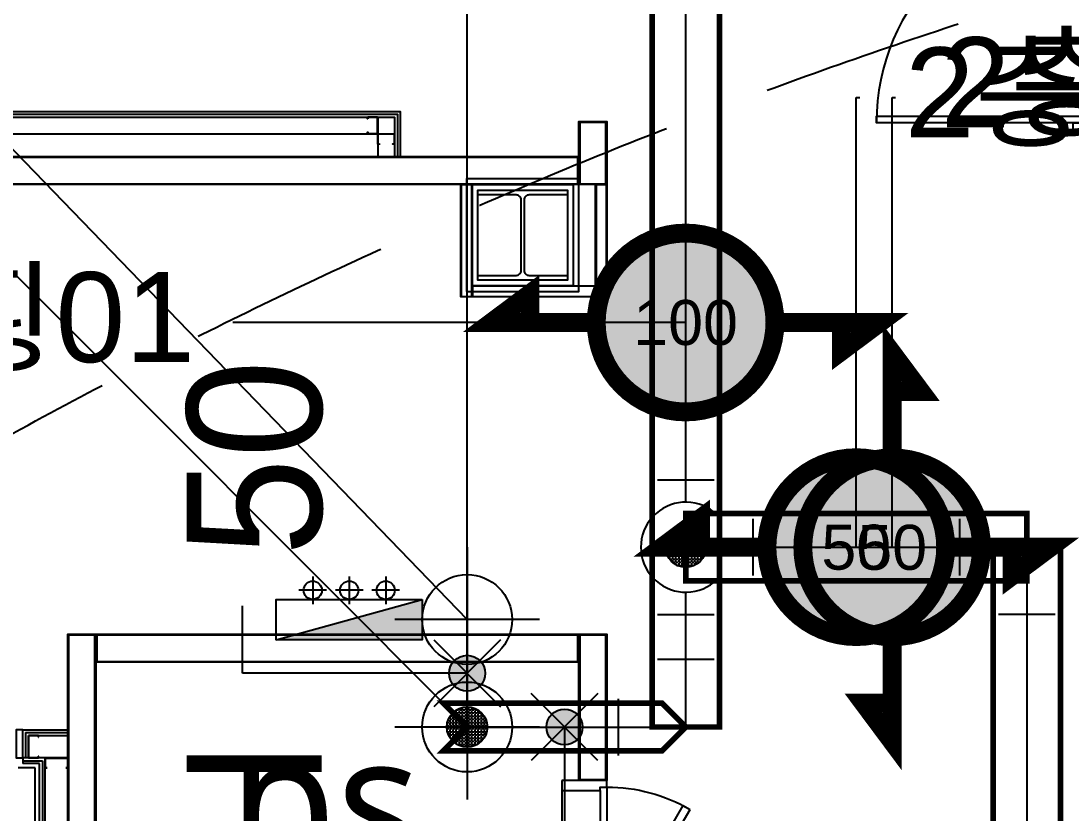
# Model space of a CAD drawing. Header units: millimetres. Extents: x 0 to 168200, y 0 to 118800.
# Drawn here: x 97417 to 102091, y 59300 to 62828 of the extents above; entities that cross this region are included whole.
import ezdxf
from ezdxf import colors
from ezdxf.entities.mleader import LeaderData, LeaderLine
from ezdxf.enums import TextEntityAlignment as Align
from ezdxf.math import Vec2, Vec3

# ---------------------------------------------------------------- set-up
doc = ezdxf.new("R2010")
doc.units = ezdxf.units.MM
doc.header["$LTSCALE"] = 200
for name, pattern in [('CEN-GAUN', [32.2, 30, -1, 0.2, -1]), ('CENTER', [50.8, 31.75, -6.35, 6.35, -6.35]), ('HID', [2.3, 1.5, -0.8]), ('HIDDEN2', [1, 0.5, -0.5])]:
    doc.linetypes.add(name, pattern=pattern)
for name, color, linetype in [('BACK', 8, 'Continuous'), ('CEN', 1, 'CEN-GAUN'), ('SF-(TUTUM_P) ZONE', 7, 'Continuous'), ('SF-(TUTUM_P) 블럭', 7, 'Continuous'), ('소화', 1, 'Continuous'), ('투툼_버팀대_이름', 7, 'Continuous'), ('투툼_종방향버팀대', 7, 'Continuous'), ('투툼_횡(종)방향버팀대', 7, 'Continuous'), ('투툼_횡방향버팀대', 7, 'Continuous')]:
    doc.layers.add(name, color=color, linetype=linetype)
doc.styles.get("Standard").update_dxf_attribs({"font": ''})
doc.styles.add('TutumMLeaderTextStyle', font='', dxfattribs={"height": 200})
doc.styles.add('돋움', font='')
doc.styles.add('스타일1', font='')
doc.styles.get('Standard').set_extended_font_data('Arial')
doc.styles.get('TutumMLeaderTextStyle').set_extended_font_data('Arial')
doc.styles.get('돋움').set_extended_font_data('Dotum')
doc.styles.get('스타일1').set_extended_font_data('Malgun Gothic')

# ---------------------------------------------------------------- blocks, each defined once
blk = doc.blocks.new('FF-주배관시작')
h = blk.add_hatch()
h.set_pattern_fill('ANGLE', color=256)
h.set_pattern_definition([(0, (0, 0), (0, 6.985), [5.08, -1.905]), (90, (0, 0), (-6.985, 4e-16), [5.08, -1.905])])
h.paths.add_polyline_path([(-45, 0, 1), (45, 0, 1)])
blk.add_circle((0, 0), 45)
blk = doc.blocks.new('FF-횡방향-BRACE')
h = blk.add_hatch(color=254)
h.dxf.hatch_style = 1
h.paths.add_polyline_path([(198.5, 0.4, 1), (-199.2, 0.4, 1)])
at = {"color": 1, "const_width": 42}
for points in [[(-0.4, 346.8), (-0.4, 432.7), (63.6, 346.8)], [(-0.4, -346.1), (-0.4, -432), (-64.4, -346.1)]]:
    blk.add_lwpolyline(points, close=True, dxfattribs=at)
for points in [[(-0.4, 199.2), (-0.4, 432.7), (-0.4, 432.7)], [(-0.4, -198.5), (-0.4, -432), (-0.4, -432)]]:
    blk.add_lwpolyline(points, dxfattribs=at)
at = {"color": 1, "const_width": 42, "elevation": 1}
blk.add_lwpolyline([(-199.2, 0.4, 1), (198.5, 0.4, 1)], format="xyb", close=True, dxfattribs=at)
at = {"color": 18, "true_color": 0x000000}
blk.add_attdef('BORE', text='', height=100, dxfattribs=at).set_placement((-0.4, 0.4), align=Align.MIDDLE_CENTER)
blk = doc.blocks.new('_None')
blk = doc.blocks.new('FF-종방향-BRACE')
h = blk.add_hatch(color=254)
h.dxf.hatch_style = 1
h.paths.add_polyline_path([(0, 198.9, 1), (0, -198.9, 1)])
at = {"color": 5, "const_width": 42}
blk.add_lwpolyline([(0, -198.9, 1), (0, 198.9, 1)], format="xyb", close=True, dxfattribs=at)
for points in [[(-346.5, 0), (-432.4, 0), (-346.5, 64)], [(346.5, 0), (432.4, 0), (346.5, -64)]]:
    blk.add_lwpolyline(points, close=True, dxfattribs=at)
for points in [[(-198.9, 0), (-432.4, 0), (-432.4, 0)], [(198.9, 0), (432.4, 0), (432.4, 0)]]:
    blk.add_lwpolyline(points, dxfattribs=at)
at = {"color": 18, "true_color": 0x000000}
blk.add_attdef('BORE', text='', height=100, dxfattribs=at).set_placement((0, 0), align=Align.MIDDLE_CENTER)
blk = doc.blocks.new('D-2000C_w150')
at = {"layer": 'BACK'}
for points in [[(50, 950), (80, 950), (80, -950), (50, -950)], [(1920, 950), (1950, 950), (1950, -950), (1920, -950)], [(50, -75), (0, -75), (0, 75), (50, 75)], [(2000, -75), (1950, -75), (1950, 75), (2000, 75)]]:
    blk.add_lwpolyline(points, close=True, dxfattribs=at)
for centre, start, end in [((50, 0), 270, 90), ((1950, 0), 90, 270)]:
    blk.add_arc(centre, 950, start, end, dxfattribs=at)
blk = doc.blocks.new('D-800A')
at = {"layer": 'BACK'}
for p, q in [((30, 200), (670.9, 570)), ((770, 200), (100, 200)), ((755, 170), (45, 170)), ((755, 0), (45, 0))]:
    blk.add_line(p, q, dxfattribs=at)
for points in [[(30, 200), (47.5, 169.7), (688.4, 539.7), (670.9, 570)], [(0, 0), (45, 0), (45, 0), (45, 0), (45, 170), (30, 170), (30, 200), (0, 200), (0, 0)], [(800, 0), (755, 0), (755, 0), (755, 0), (755, 170), (770, 170), (770, 200), (800, 200), (800, 0)]]:
    blk.add_lwpolyline(points, dxfattribs=at)
blk.add_arc((30, 200), 740, 0, 30, dxfattribs=at)
blk = doc.blocks.new('S-SC1')
at = {"layer": 'BACK'}
for points in [[(-225, 225), (225, 225), (225, -225), (-225, -225)], [(-200, 200), (200, 200), (200, -200), (-200, -200)]]:
    blk.add_lwpolyline(points, close=True, dxfattribs=at)
blk.add_lwpolyline([(-200, -200), (-200, -179), (-28.5, -179, 0.414214), (-6.5, -157), (-6.5, 157, 0.414214), (-28.5, 179), (-200, 179), (-200, 200), (200, 200), (200, 179), (28.5, 179, 0.414214), (6.5, 157), (6.5, -157, 0.414214), (28.5, -179), (200, -179), (200, -200)], format="xyb", close=True, dxfattribs=at)
blk = doc.blocks.new('x-stu-2Fcol')
at = {"layer": 'BACK', "ltscale": 3}
blk.add_lwpolyline([(57875, -24300), (58375, -24300), (58375, -23800), (57875, -23800)], close=True, dxfattribs=at)
at = {"layer": 'BACK'}
blk.add_blockref('S-SC1', (58125, -24050), dxfattribs=at)
blk = doc.blocks.new('2f 화장실 240426')
at = {"layer": 'BACK'}
for p, q in [((-2225, -2200), (-2025, -2200)), ((-2212.5, -2212.5), (-2025, -2212.5)), ((-2212.5, -2212.5), (-2212.5, -2325)), ((-2200, -2225), (-2025, -2225)), ((-2200, -2225), (-2200, -2325)), ((-2155, -2225), (-2200, -2225)), ((-2200, -2225), (-2200, -2325)), ((-2199.2, -2324.2), (-2199.2, -2225.8)), ((-2199.2, -2225.8), (-2155.8, -2225.8)), ((-2155.8, -2225.8), (-2155.8, -2233)), ((-2155.8, -2233), (-2155, -2233)), ((-2155, -2233), (-2155, -2225)), ((-2225, -2325), (-2225, -2350)), ((-2125, -2325), (-2225, -2325)), ((-2200, -2325), (-2155, -2325)), ((-2155.8, -2324.2), (-2199.2, -2324.2)), ((-2155, -2317), (-2155.8, -2317)), ((-2155.8, -2317), (-2155.8, -2324.2)), ((-2155, -2325), (-2155, -2317)), ((-2025, -2325), (-2125, -2325)), ((-2125, -2325), (-2125, -2370)), ((-2125, -5425), (-2125, -2325)), ((-2124.2, -2369.2), (-2124.2, -2325.8)), ((-2124.2, -2325.8), (-2025.8, -2325.8)), ((-2025.8, -2325.8), (-2025.8, -2369.2)), ((-2025, -2370), (-2025, -2325)), ((-2170, -2370), (-2245, -2370)), ((-2225, -2337.5), (-2137.5, -2337.5)), ((-2150, -2350), (-2225, -2350)), ((-2170, -5380), (-2170, -2370)), ((-2150, -5400), (-2150, -2350)), ((-2137.5, -2337.5), (-2137.5, -5412.5)), ((-2125, -2370), (-2117, -2370)), ((-2117, -2369.2), (-2124.2, -2369.2)), ((-2117, -2370), (-2117, -2369.2)), ((-2033, -2369.2), (-2033, -2370)), ((-2025.8, -2369.2), (-2033, -2369.2)), ((-2033, -2370), (-2025, -2370))]:
    blk.add_line(p, q, dxfattribs=at)
blk.add_lwpolyline([(-2225, -2200), (-2255, -2200), (-2255, -2325), (-2225, -2325)], close=True, dxfattribs=at)

msp = doc.modelspace()

# ---------------------------------------------------------------- hatches: boundary and pattern name
at = {"layer": '소화'}
msp.add_hatch(color=256, dxfattribs=at).paths.add_polyline_path([(99202.9, 60255), (99202.9, 60075), (98553.3, 60075)])
h = msp.add_hatch(color=256, dxfattribs=at)
edge = h.paths.add_edge_path()
edge.add_arc((99402.9, 59926.1), 80, 0, 360)
h = msp.add_hatch(color=256, dxfattribs=at)
edge = h.paths.add_edge_path()
edge.add_arc((99836.3, 59687.2), 80, 0, 360)

# ---------------------------------------------------------------- linework, layer by layer
at = {"layer": 'BACK'}
msp.add_line((99425, 61650), (99425, 62100), dxfattribs=at)
for points in [[(93125, 62225), (93125, 62425), (99105, 62425), (99105, 62225)], [(93137.5, 62225), (93137.5, 62412.5), (99092.5, 62412.5), (99092.5, 62225)], [(93150, 62225), (93150, 62400), (99080, 62400), (99080, 62225)], [(100025, 62100), (99900, 62100), (99900, 62380), (100025, 62380), (100025, 62100)], [(99962.5, 62100), (99962.5, 62104), (100021, 62104), (100021, 62376), (99904, 62376), (99904, 62104), (99962.5, 62104), (99962.5, 62100)], [(93225, 62225), (93225, 62325), (99005, 62325), (99005, 62225)], [(93250, 62100), (93250, 62225), (99900, 62225), (99900, 62100), (93250, 62100)], [(93250, 62162.5), (93254, 62162.5), (93254, 62104), (99896, 62104), (99896, 62221), (93254, 62221), (93254, 62162.5), (93250, 62162.5)], [(99109.3, 62225), (99900, 62225)], [(99375, 62100), (99425, 62100), (99425, 61600), (99375, 61600), (99375, 62100)], [(99975, 62100), (100025, 62100), (100025, 61600), (99975, 61600), (99975, 62100)], [(99975, 61650), (99975, 61600), (99425, 61600), (99425, 61650), (99975, 61650)], [(97750, 56350), (97625, 56350), (97625, 60100), (97750, 60100), (97750, 56350)], [(97687.5, 56350), (97687.5, 56354), (97746, 56354), (97746, 60096), (97629, 60096), (97629, 56354), (97687.5, 56354), (97687.5, 56350)], [(97750, 59975), (97750, 60100), (99900, 60100), (99900, 59975), (97750, 59975)], [(97750, 60037.5), (97754, 60037.5), (97754, 59979), (99896, 59979), (99896, 60096), (97754, 60096), (97754, 60037.5), (97750, 60037.5)], [(100025, 59450), (99900, 59450), (99900, 60100), (100025, 60100), (100025, 59450)], [(99962.5, 59450), (99962.5, 59454), (100021, 59454), (100021, 60096), (99904, 60096), (99904, 59454), (99962.5, 59454), (99962.5, 59450)]]:
    msp.add_lwpolyline(points, dxfattribs=at)
for points in [[(98960.8, 62392), (98960, 62392), (98960, 62400), (99005, 62400), (99005, 62325), (98960, 62325), (98960, 62333), (98960.8, 62333), (98960.8, 62325.8), (99004.2, 62325.8), (99004.2, 62399.2), (98960.8, 62399.2)], [(99013, 62280.8), (99013, 62280), (99005, 62280), (99005, 62325), (99080, 62325), (99080, 62280), (99072, 62280), (99072, 62280.8), (99079.2, 62280.8), (99079.2, 62324.2), (99005.8, 62324.2), (99005.8, 62280.8)]]:
    msp.add_lwpolyline(points, close=True, dxfattribs=at)
at = {"layer": 'BACK', "ltscale": 253}
for points in [[(99385, 62100), (99385, 62098.4), (99376.6, 62098.4), (99376.6, 61601.6), (99423.4, 61601.6), (99423.4, 62098.4), (99415, 62098.4), (99415, 62100)], [(99985, 62100), (99985, 62098.4), (99976.6, 62098.4), (99976.6, 61601.6), (100023.4, 61601.6), (100023.4, 62098.4), (100015, 62098.4), (100015, 62100)], [(99975, 61640), (99973.4, 61640), (99973.4, 61648.4), (99426.6, 61648.4), (99426.6, 61601.6), (99973.4, 61601.6), (99973.4, 61610), (99975, 61610)]]:
    msp.add_lwpolyline(points, dxfattribs=at)
at = {"layer": 'CEN', "linetype": 'HID', "ltscale": 3}
for centre in [(99402.9, 60165), (109365, 39047.9)]:
    msp.add_circle(centre, 25000, dxfattribs=at)
at = {"layer": 'SF-(TUTUM_P) ZONE', "color": 2, "linetype": 'HIDDEN2', "ltscale": 2, "const_width": 25}
for points in [[(100376.1, 59687.2), (100376.1, 59687.2), (100226.1, 59687.2), (100226.1, 71237.6), (100376.1, 71237.6), (100376.1, 71237.6), (100526.1, 71237.6), (100526.1, 59687.2), (100376.1, 59687.2)], [(100376.1, 59687.2), (100376.1, 59687.2), (100226.1, 59687.2), (100226.1, 66062.2), (100376.1, 66062.2), (100376.1, 66062.2), (100526.1, 66062.2), (100526.1, 59687.2), (100376.1, 59687.2)], [(100376.1, 60487.2), (100376.1, 60487.2), (100376.1, 60637.2), (101894.2, 60637.2), (101894.2, 60487.2), (101894.2, 60487.2), (101894.2, 60337.2), (100376.1, 60337.2), (100376.1, 60487.2)], [(100376.1, 60487.2), (100376.1, 60487.2), (100376.1, 60637.2), (101894.2, 60637.2), (101894.2, 60487.2), (101894.2, 60487.2), (101894.2, 60337.2), (100376.1, 60337.2), (100376.1, 60487.2)], [(101894.2, 60487.2), (101894.2, 60487.2), (102044.2, 60487.2), (102044.2, 52687.2), (101894.2, 52687.2), (101894.2, 52687.2), (101744.2, 52687.2), (101744.2, 60487.2), (101894.2, 60487.2)], [(101894.2, 60487.2), (101894.2, 60487.2), (102044.2, 60487.2), (102044.2, 56182.2), (101894.2, 56182.2), (101894.2, 56182.2), (101744.2, 56182.2), (101744.2, 60487.2), (101894.2, 60487.2)], [(100376.1, 59687.2), (100376.1, 59687.2), (100270, 59581.1), (99296.9, 59581.1), (99402.9, 59687.2), (99402.9, 59687.2), (99296.9, 59793.3), (100270, 59793.3), (100376.1, 59687.2), (100376.1, 59687.2)]]:
    msp.add_lwpolyline(points, dxfattribs=at)
at = {"layer": '소화'}
for p, q in [((99402.9, 59687.2), (99402.9, 94282.7)), ((100376.1, 60687.2), (100376.1, 70437.6)), ((97158, 61932.2), (97975, 61115.1)), ((97975, 61115.1), (99402.9, 59687.2)), ((100250.1, 60787.2), (100502.1, 60787.2)), ((100676.1, 60361.2), (100676.1, 60613.2)), ((101594.2, 60613.2), (101594.2, 60361.2)), ((100376.1, 60487.2), (101894.2, 60487.2)), ((101894.2, 60487.2), (101894.2, 43268)), ((98715.7, 60356.9), (98715.7, 60234.3)), ((98878.1, 60356.9), (98878.1, 60234.3)), ((99040.5, 60356.9), (99040.5, 60234.3)), ((98777, 60295.6), (98654.4, 60295.6)), ((98939.4, 60295.6), (98816.8, 60295.6)), ((99101.8, 60295.6), (98979.2, 60295.6)), ((98553.3, 60075), (99202.9, 60255)), ((100376.1, 59687.2), (100376.1, 60287.2)), ((98402.9, 59926.1), (98402.9, 60226.1)), ((99402.9, 60165), (99402.9, 59687.2)), ((100250.1, 60187.2), (100502.1, 60187.2)), ((102020.2, 60187.2), (101768.2, 60187.2)), ((99551.4, 60074.6), (99254.4, 59777.6)), ((99254.4, 60074.6), (99551.4, 59777.6)), ((100502.1, 59987.2), (100250.1, 59987.2)), ((99402.9, 59926.1), (98402.9, 59926.1)), ((99984.8, 59538.7), (99687.8, 59835.7)), ((99984.8, 59835.7), (99687.8, 59538.7)), ((100076.1, 59561.2), (100076.1, 59813.2)), ((99402.9, 59687.2), (100376.1, 59687.2)), ((99836.3, 59687.2), (99836.3, 58687.2))]:
    msp.add_line(p, q, dxfattribs=at)
at = {"layer": '소화', "ltscale": 3}
msp.add_line((99402.9, 60165), (82019.6, 78132.2), dxfattribs=at)
at = {"layer": '소화', "linetype": 'CENTER'}
for p, q in [((99402.9, 60487.1), (99402.9, 59842.9)), ((99725, 60165), (99080.8, 60165)), ((99402.9, 60009.3), (99402.9, 59365.1)), ((99725, 59687.2), (99080.8, 59687.2))]:
    msp.add_line(p, q, dxfattribs=at)
at = {"layer": '소화'}
msp.add_lwpolyline([(99202.9, 60255), (99202.9, 60075), (98553.3, 60075), (98553.3, 60255)], close=True, dxfattribs=at)
for centre, radius in [((99402.9, 60165), 200), ((98715.7, 60295.6), 40.6), ((98878.1, 60295.6), 40.6), ((99040.5, 60295.6), 40.6), ((99402.9, 59926.1), 80), ((99402.9, 59687.2), 200), ((99836.3, 59687.2), 80)]:
    msp.add_circle(centre, radius, dxfattribs=at)
msp.add_arc((100376.1, 60487.2), 200, 50.9499, 309.0501, dxfattribs=at)

# ---------------------------------------------------------------- block references
at = {"layer": 'BACK'}
for name, p in [('x-stu-2Fcol', (41525, 85925)), ('2f 화장실 240426', (99650, 61875))]:
    msp.add_blockref(name, p, dxfattribs=at)
at = {"layer": 'BACK', "rotation": 270}
msp.add_blockref('D-2000C_w150', (102175, 64325), dxfattribs=at)
at = {"layer": 'BACK', "xscale": -1, "rotation": 269.9999999930047}
msp.add_blockref('D-800A', (99825, 58650), dxfattribs=at)
at = {"layer": 'SF-(TUTUM_P) 블럭', "color": 0, "xscale": 2, "yscale": 2}
for p in [(100376.1, 60487.2), (99402.9, 59687.2)]:
    msp.add_blockref('FF-주배관시작', p, dxfattribs=at)
at = {"layer": '투툼_종방향버팀대', "color": 0, "xscale": 2, "yscale": 2, "zscale": 2}
msp.add_blockref('FF-종방향-BRACE', (101135.1, 60487.2), dxfattribs=at).add_auto_attribs({'BORE': '50'})
at = {"layer": '투툼_횡(종)방향버팀대', "color": 0}
ref = msp.add_blockref('FF-횡방향-BRACE', (101294.2, 60487.2), dxfattribs=dict(at, xscale=2, yscale=2, zscale=2, rotation=180))
ref.add_attrib('BORE', '50', dxfattribs={"layer": '0', "color": 18, "true_color": 0x000000, "height": 200}).set_placement((101294.9, 60486.5), align=Align.MIDDLE_CENTER)
at = {"layer": '투툼_횡방향버팀대', "color": 0}
ref = msp.add_blockref('FF-횡방향-BRACE', (100376.1, 61487.2), dxfattribs=dict(at, xscale=2, yscale=2, zscale=2, rotation=90))
ref.add_attrib('BORE', '100', dxfattribs={"layer": '0', "color": 18, "true_color": 0x000000, "height": 200}).set_placement((100375.3, 61486.5), align=Align.MIDDLE_CENTER)

# ---------------------------------------------------------------- texts
at = {"layer": 'BACK', "style": '스타일1'}
msp.add_text('ps', height=600, dxfattribs=at).set_placement((98768.6, 59353.3), align=Align.MIDDLE_CENTER)
at = {"layer": '소화', "style": '돋움'}
msp.add_text('50', height=600, rotation=90, dxfattribs=at).set_placement((98755.2, 60447.1))
msp.add_text('H', height=600, rotation=90, dxfattribs=at).set_placement((98755.2, 59624.5), align=Align.RIGHT)

# ---------------------------------------------------------------- leaders
at = {"layer": '투툼_버팀대_이름'}
ml = msp.add_multileader_mtext('Standard', dxfattribs=at)
ml.set_content('2층H-H-횡(종)03', color=256, style='TutumMLeaderTextStyle')
ml.set_leader_properties()
ml.set_arrow_properties(name='NONE')
ml.build(insert=Vec2(0, 0))
ml.multileader.update_dxf_attribs({"has_text_frame": 1, "text_left_attachment_type": 2, "text_right_attachment_type": 2, "dogleg_length": 16, "arrow_head_size": 200})
ctx = ml.context
ctx.base_point, ctx.char_height, ctx.arrow_head_size, ctx.landing_gap_size, ctx.plane_origin = Vec3(101310.2, 62487.2), 400, 200, 200, Vec3(101294.2, 66487.2)
ctx.left_attachment, ctx.right_attachment = 2, 2
notes = []
notes.append((ctx, [(0, (1, 1, 0), (101294.2, 62487.2), (1, 0), 16, [(0, [(101294.2, 60487.2)], 0, [])])]))
ctx.mtext.insert, ctx.mtext.flow_direction = Vec3(101510.2, 62755.1), 5
ml = msp.add_multileader_mtext('Standard', dxfattribs=at)
ml.set_content('2층H-H-종22', color=256, style='TutumMLeaderTextStyle')
ml.set_leader_properties()
ml.set_arrow_properties(name='NONE')
ml.build(insert=Vec2(0, 0))
ml.multileader.update_dxf_attribs({"has_text_frame": 1, "text_left_attachment_type": 2, "text_right_attachment_type": 2, "dogleg_length": 16, "arrow_head_size": 200})
ctx = ml.context
ctx.base_point, ctx.char_height, ctx.arrow_head_size, ctx.landing_gap_size, ctx.plane_origin = Vec3(101151.1, 62487.2), 400, 200, 200, Vec3(101135.1, 66487.2)
ctx.left_attachment, ctx.right_attachment = 2, 2
notes.append((ctx, [(0, (1, 1, 0), (101135.1, 62487.2), (1, 0), 16, [(0, [(101135.1, 60487.2)], 0, [])])]))
ctx.mtext.insert, ctx.mtext.flow_direction = Vec3(101351.1, 62709.8), 5
ml = msp.add_multileader_mtext('Standard', dxfattribs=at)
ml.set_content('2층H-H-횡01', color=256, style='TutumMLeaderTextStyle')
ml.set_leader_properties()
ml.set_arrow_properties(name='NONE')
ml.build(insert=Vec2(0, 0))
ml.multileader.update_dxf_attribs({"has_text_frame": 1, "text_left_attachment_type": 2, "text_right_attachment_type": 2, "dogleg_length": 16, "arrow_head_size": 200})
ctx = ml.context
ctx.base_point, ctx.char_height, ctx.arrow_head_size, ctx.landing_gap_size, ctx.plane_origin = Vec3(94876.6, 61487.2), 400, 200, 200, Vec3(94376.1, 61487.2)
ctx.left_attachment, ctx.right_attachment = 2, 2
notes.append((ctx, [(0, (1, 1, 0), (98376.1, 61487.2), (-1, 0), 16, [(0, [(100376.1, 61487.2)], 0, [])])]))
ctx.mtext.insert, ctx.mtext.flow_direction = Vec3(95076.6, 61710.4), 5
for ctx, leaders in notes:
    for number, flags, end, landing, length, lines in leaders:
        leader = LeaderData()
        leader.index, (leader.has_last_leader_line, leader.has_dogleg_vector, leader.attachment_direction) = number, flags
        leader.last_leader_point, leader.dogleg_vector, leader.dogleg_length = Vec3(end), Vec3(landing), length
        for number, points, colour, breaks in lines:
            line = LeaderLine()
            line.index, line.vertices, line.color, line.breaks = number, Vec3.list(points), colors.encode_raw_color(colour), breaks
            leader.lines.append(line)
        ctx.leaders.append(leader)

doc.saveas('drawing.dxf')
